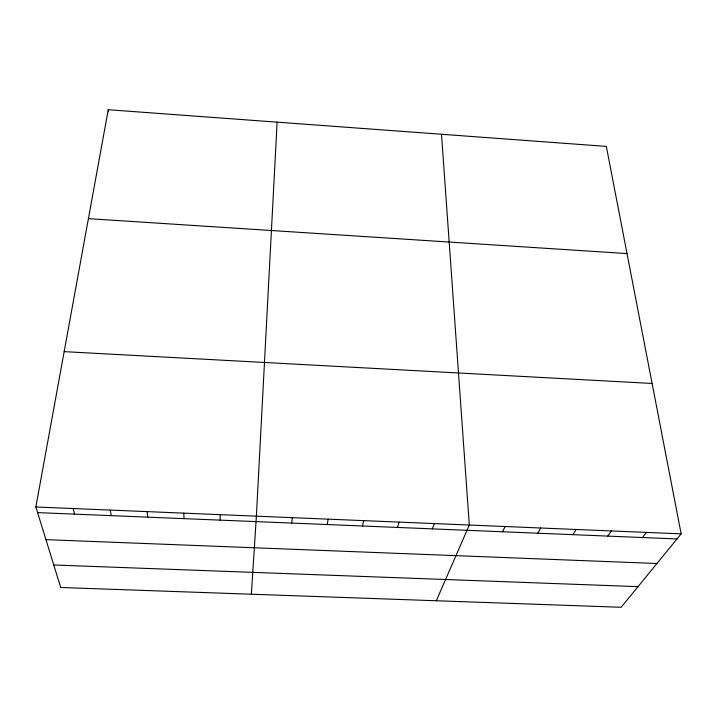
<?xml version="1.0" encoding="UTF-8"?>
<svg xmlns="http://www.w3.org/2000/svg" width="717" height="717" viewBox="0 0 717 717"><rect width="100%" height="100%" fill="white"/><g stroke="black" fill="none" stroke-linecap="round" stroke-linejoin="round"><path stroke-width="1.08" d="M220.155 520.139L220.164 514.654M277.129 122.159L256.381 516.168L251.371 594.223M291.702 523.078L292.384 517.665M35.85 506.982L108.258 109.719L606.331 146.402L681.15 533.851L621.164 607.281L60.721 587.492L35.85 506.982L681.15 533.851M327.167 524.539L328.18 519.153M362.435 526L363.77 520.632M397.487 527.443L399.154 522.11M432.351 528.877L434.332 523.571M436.312 600.756L469.312 525.032L441.502 134.267M502.518 531.763L505.135 526.52M537.822 533.224L540.752 528.008M572.91 534.667L576.163 529.478M607.801 536.101L611.359 530.947M642.495 537.535L646.358 532.399M53.766 564.987L638.013 586.649M45.933 539.632L656.924 563.508M37.589 512.61L676.982 538.951M64.163 351.635L652.103 383.452M88.406 218.649L627.025 253.576M73.152 508.532L74.532 514.134M110.23 510.083L111.26 515.648M147.093 511.615L147.765 517.154M108.258 109.719L108.491 111.789M183.731 513.139L184.063 518.651"/></g></svg>
